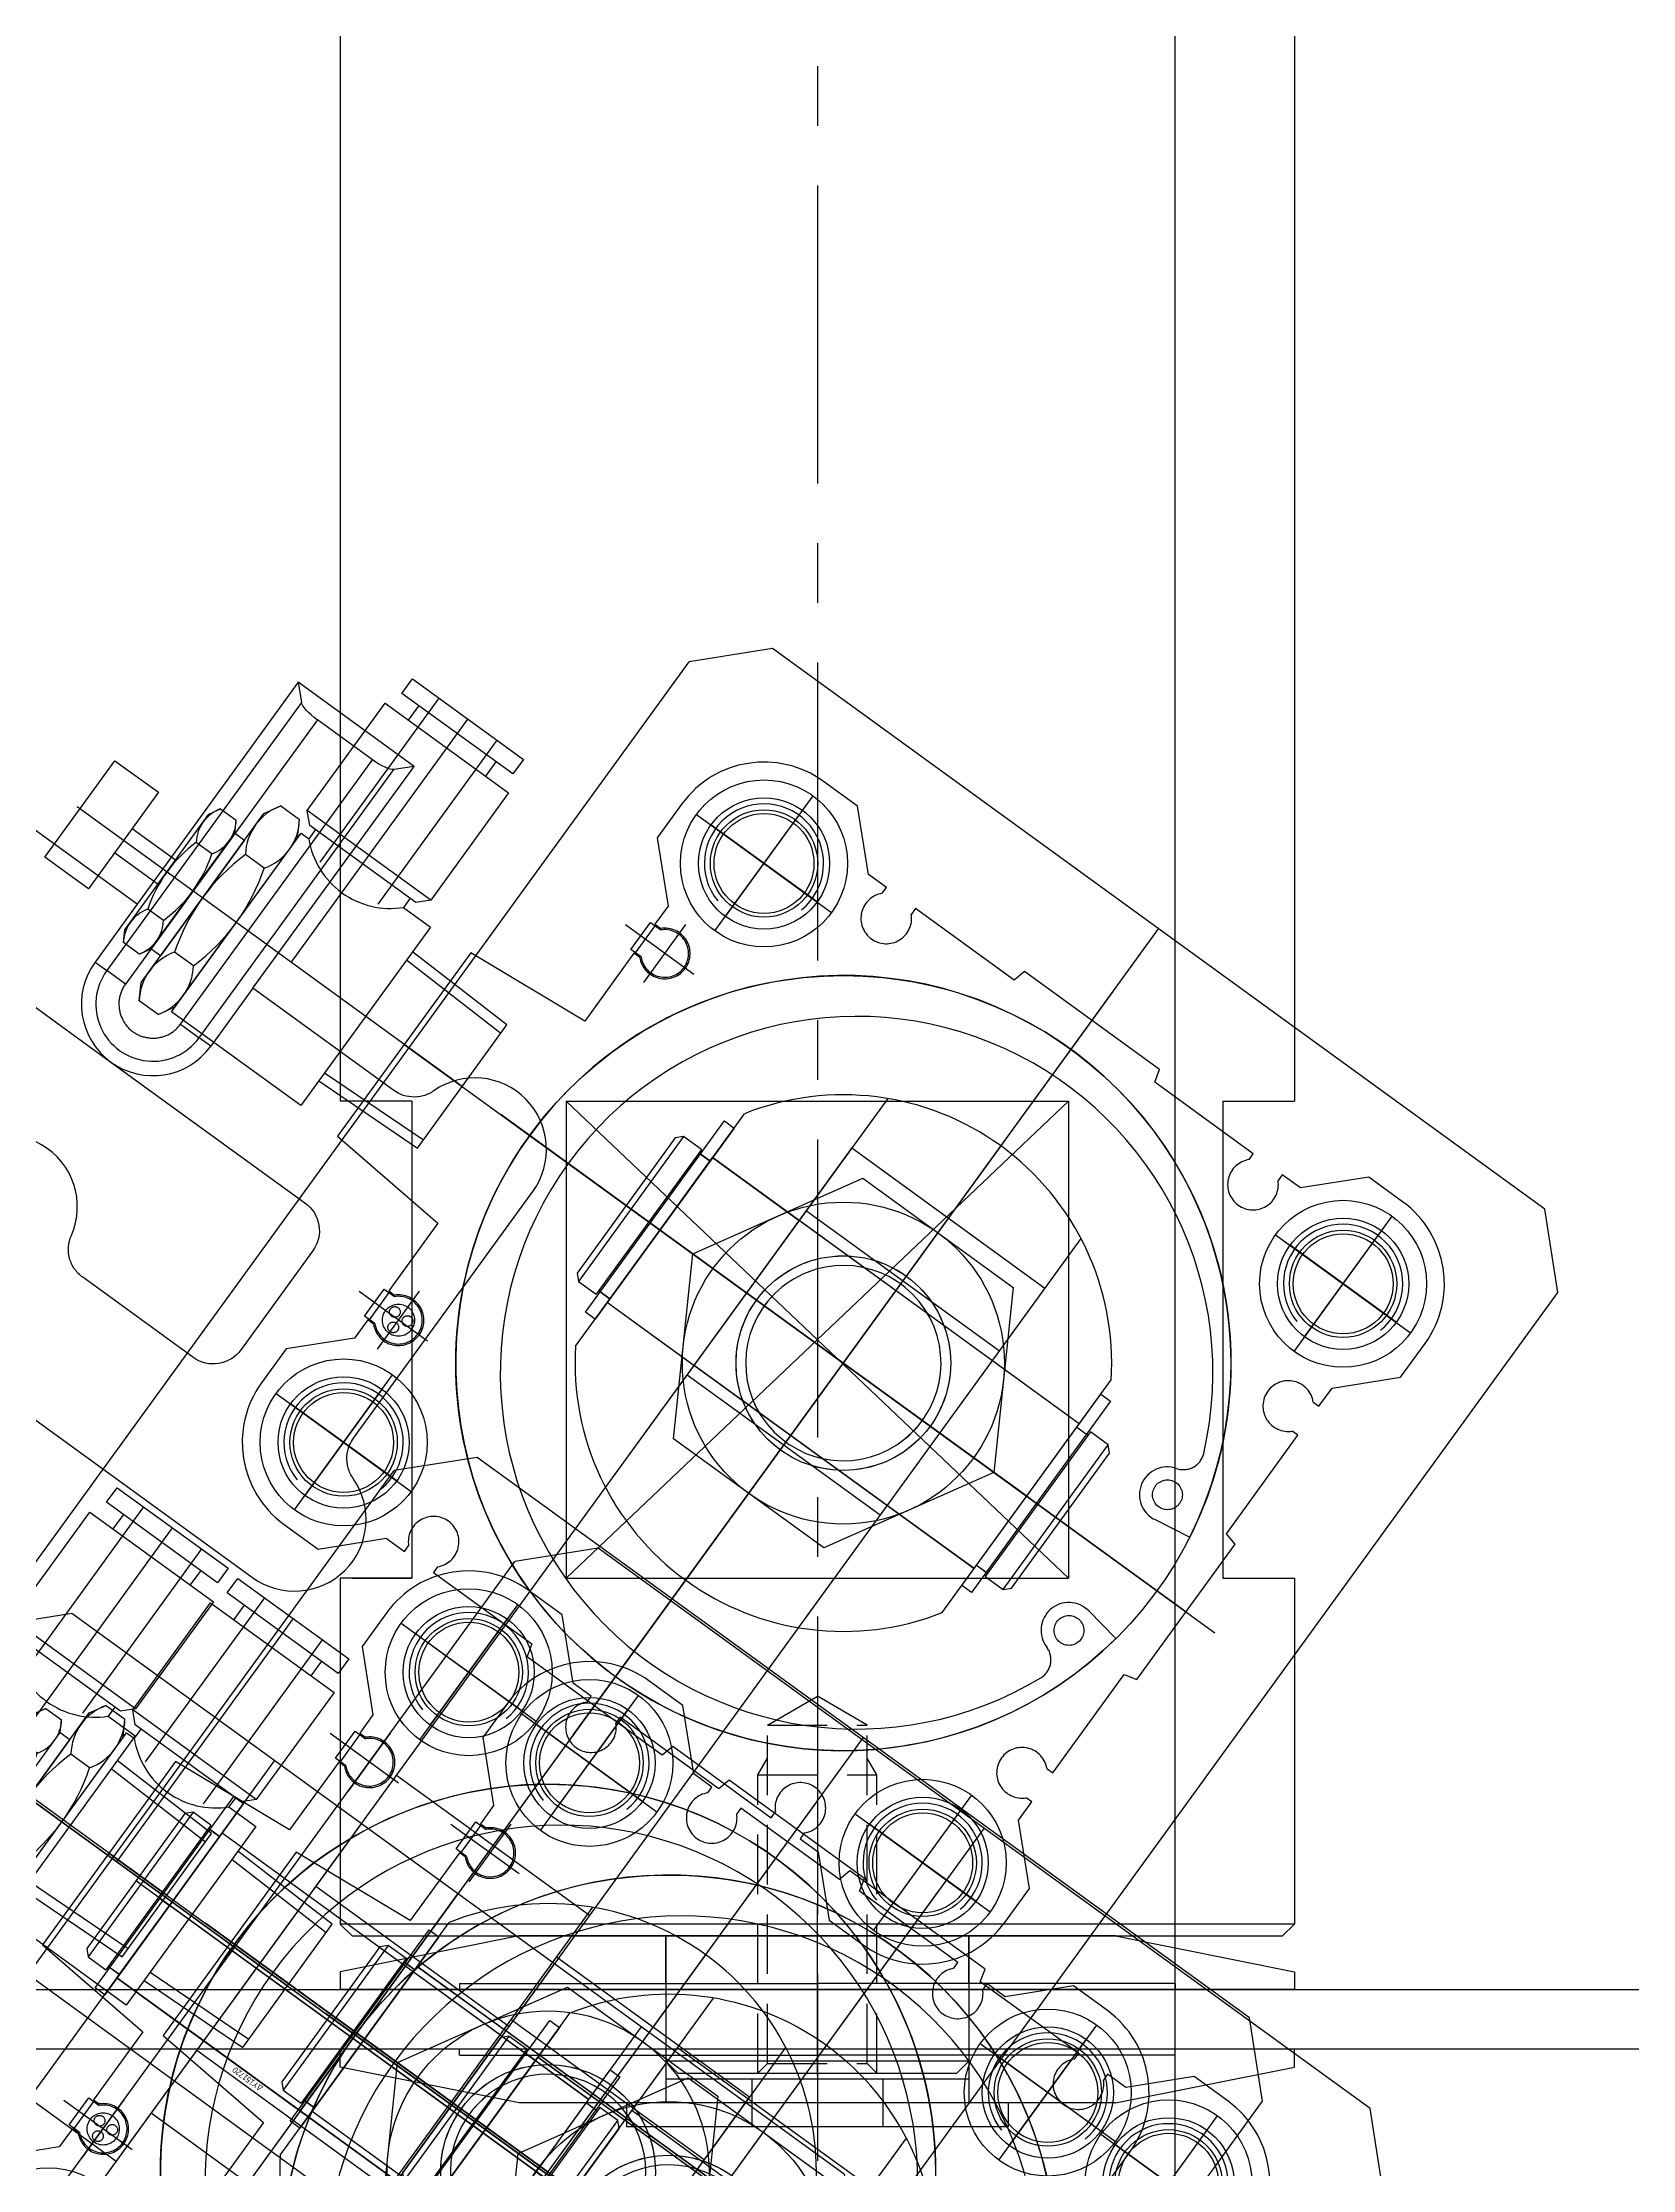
# Model space of a CAD drawing. Header units: millimetres. Extents: x 10462777 to 22643323, y 453826 to 1389191.
# Drawn here: x 11278903.8 to 11279037.1, y 585178.3 to 585356.7 of the extents above; entities that cross this region are included whole.
import ezdxf

# ---------------------------------------------------------------- set-up
doc = ezdxf.new("R2010")
doc.units = ezdxf.units.MM
doc.header["$LTSCALE"] = 200
doc.header["$MEASUREMENT"] = 0
for name, pattern in [('CENTER', [2, 1.25, -0.25, 0.25, -0.25]), ('HIDDEN', [3.75, 2.5, -1.25]), ('PHANTOM', [2.5, 1.25, -0.25, 0.25, -0.25, 0.25, -0.25]), ('PHANTOM2', [31.75, 15.875, -3.175, 3.175, -3.175, 3.175, -3.175])]:
    doc.linetypes.add(name, pattern=pattern)
doc.layers.get('0').update_dxf_attribs({"linetype": 'CONTINUOUS'})
for name, color, linetype in [('1', 1, 'CENTER'), ('5', 4, 'CONTINUOUS'), ('BOM-T', 4, 'CONTINUOUS'), ('CENTER', 1, 'CONTINUOUS'), ('CL', 3, 'CONTINUOUS'), ('DR1501-002-005-002', 7, 'CONTINUOUS'), ('HL', 2, 'HIDDEN'), ('THIN', 3, 'CONTINUOUS'), ('V', 6, 'PHANTOM2')]:
    doc.layers.add(name, color=color, linetype=linetype)
doc.layers.add('LAYOUT', color=8, linetype='CONTINUOUS', lineweight=25)
doc.styles.get("Standard").update_dxf_attribs({"font": 'SYMBOL'})

# ---------------------------------------------------------------- blocks, each defined once
blk = doc.blocks.new('A$C321A0869')
at = {"layer": '1', "color": 155, "linetype": 'Continuous'}
for p, q in [((277, 469.36), (265, 469.36)), ((265, 469.36), (265, 446.36)), ((265, 469.36), (266.21, 468.15)), ((277, 469.36), (275.79, 468.15)), ((277, 446.36), (277, 469.36)), ((266.21, 468.15), (266.21, 440.36)), ((273.86, 467.76), (268.14, 467.76)), ((268.14, 467.76), (268.14, 440.36)), ((273.86, 440.36), (273.86, 467.76)), ((275.79, 440.36), (275.79, 468.15)), ((265, 446.36), (247, 446.36)), ((265, 446.36), (265, 440.36)), ((291.59, 446.36), (277, 446.36)), ((277, 446.36), (277, 440.36)), ((306, 420.78), (306, 446.36)), ((265, 440.36), (266.21, 440.36)), ((268.14, 440.36), (266.21, 440.36)), ((273.86, 440.36), (275.79, 440.36)), ((277, 440.36), (275.79, 440.36)), ((247, 434.36), (271, 434.36)), ((271, 434.36), (291.1, 434.36)), ((294, 431.47), (294, 421.26)), ((291.1, 418.36), (279.69, 418.36)), ((279.9, 406.36), (306, 406.36)), ((436.1, 380.36), (281.83, 380.36)), ((103.9, 368.36), (436.1, 368.36))]:
    blk.add_line(p, q, dxfattribs=at)
for centre, radius, start, end in [((300, 446.36), 6, 0, 160.9935), ((271, 440.36), 6, 180, 270), ((271, 440.36), 4.79, 180, 0), ((271, 440.36), 6, 270, 360), ((271, 419.36), 6, 12.315, 180), ((306, 412.36), 6, 270, 70.9935)]:
    blk.add_arc(centre, radius, start, end, dxfattribs=at)
at = {"layer": '1', "color": 155, "linetype": 'Continuous', "extrusion": (0, 0, -1)}
for centre, major_axis, ratio, start_param, end_param in [((268.14, 468.29), (-2, 0), 0.267949, 4.712389, 6.021386), ((273.86, 468.29), (-2, 0), 0.267949, 3.403392, 4.712389), ((290.89, 431.26), (-2.27, -2.27), 0.935113, 2.389713, 3.893472), ((290.89, 421.47), (-2.27, 2.27), 0.935113, 2.389713, 3.893472)]:
    blk.add_ellipse(centre, major_axis=major_axis, ratio=ratio, start_param=start_param, end_param=end_param, dxfattribs=at)
at = {"layer": '1', "color": 155, "linetype": 'Continuous'}
for points, knots in [([(294.33, 448.32), (294.22, 448.01), (294.06, 447.72), (293.66, 447.2), (293.41, 446.98), (292.86, 446.64), (292.56, 446.51), (292.03, 446.39), (291.81, 446.36), (291.59, 446.36)], [0, 0, 0, 0, 0.273219, 0.273219, 0.54684, 0.54684, 0.815385, 0.815385, 1, 1, 1, 1]), ([(279.69, 418.36), (279.37, 418.36), (279.04, 418.42), (278.42, 418.63), (278.12, 418.8), (277.62, 419.2), (277.4, 419.45), (277.06, 420), (276.93, 420.32), (276.86, 420.64)], [0, 0, 0, 0, 0.250204, 0.250204, 0.50087, 0.50087, 0.745595, 0.745595, 1, 1, 1, 1]), ([(307.95, 418.04), (307.65, 418.14), (307.35, 418.3), (306.84, 418.71), (306.62, 418.95), (306.27, 419.5), (306.15, 419.8), (306.02, 420.33), (306, 420.56), (306, 420.78)], [0, 0, 0, 0, 0.273219, 0.273219, 0.54684, 0.54684, 0.815385, 0.815385, 1, 1, 1, 1])]:
    blk.add_open_spline(points, degree=3, knots=knots, dxfattribs=at)
blk.add_open_spline([(268.14, 440.36), (268.14, 440.25), (268.16, 440.02), (268.22, 439.68), (268.32, 439.35), (268.46, 439.03), (268.64, 438.74), (268.86, 438.47), (269.1, 438.22), (269.37, 438.01), (269.67, 437.83), (269.98, 437.69), (270.31, 437.58), (270.65, 437.52), (271, 437.5), (271.35, 437.52), (271.69, 437.58), (272.02, 437.69), (272.33, 437.83), (272.63, 438.01), (272.9, 438.22), (273.14, 438.47), (273.36, 438.74), (273.54, 439.03), (273.68, 439.35), (273.78, 439.68), (273.84, 440.02), (273.86, 440.25), (273.86, 440.36)], degree=3, dxfattribs=at)
blk = doc.blocks.new('A$C381A53E2')
at = {"layer": 'V'}
for p, q in [((38.5, 78), (38.5, 117.9)), ((37.25, 113.1), (37.25, 108.6)), ((39.75, 113.1), (39.75, 108.6)), ((35.04, 106.44), (35.04, 108.06)), ((41.96, 106.44), (41.96, 108.06)), ((33.45, 102.18), (33.45, 104.12)), ((43.55, 102.18), (43.55, 104.12)), ((49.6, 89.3), (49.6, 102.1)), ((48.7, 100.6), (47.75, 100.6)), ((63.7, 98.7), (46.7, 98.7)), ((62.2, 99.7), (60.7, 99.7)), ((38.5, 95.7), (63.7, 95.7)), ((63.7, 92.7), (46.7, 92.7)), ((62.2, 91.7), (60.7, 91.7)), ((48.7, 90.8), (47.75, 90.8)), ((32.65, 88), (32.97, 78)), ((44.35, 88), (44.03, 78)), ((38.5, 84), (38.5, 0)), ((8.5, 75.5), (8.5, 61.5)), ((68.5, 75.5), (68.5, 61.5)), ((8.5, 73.5), (8.5, 63.5)), ((19.5, 67.8), (19.5, 74.88)), ((57.5, 67.8), (57.5, 74.88)), ((68.5, 73.5), (68.5, 63.5)), ((18.1, 72.8), (20.9, 72.8)), ((56.1, 72.8), (58.9, 72.8)), ((16.5, 70.8), (22.5, 70.8)), ((54.5, 70.8), (60.5, 70.8)), ((1.5, 68.5), (15.5, 68.5)), ((3.5, 68.5), (13.5, 68.5)), ((61.5, 68.5), (75.5, 68.5)), ((63.5, 68.5), (73.5, 68.5)), ((0, 38.5), (77, 38.5)), ((8.5, 15.5), (8.5, 1.5)), ((68.5, 15.5), (68.5, 1.5)), ((8.5, 13.5), (8.5, 3.5)), ((68.5, 13.5), (68.5, 3.5)), ((1.5, 8.5), (15.5, 8.5)), ((3.5, 8.5), (13.5, 8.5)), ((61.5, 8.5), (75.5, 8.5)), ((63.5, 8.5), (73.5, 8.5))]:
    blk.add_line(p, q, dxfattribs=at)
for points in [[(33.5, 113.1), (33.5, 117.6), (43.5, 117.6), (43.5, 113.1)], [(32.5, 104.9), (32.5, 105.9), (44.5, 105.9), (44.5, 104.9)], [(49.6, 89.3), (48.7, 90.2), (48.7, 101.2), (49.6, 102.1), (60.7, 102.1), (60.7, 102.1), (60.7, 89.3), (60.7, 89.3)], [(62.2, 89.95), (62.2, 101.45), (63.7, 101.45), (63.7, 89.95)]]:
    blk.add_lwpolyline(points, close=True, dxfattribs=at)
for points in [[(35.04, 106.44, -0.309401), (31.57, 106.44), (31.57, 108.06, -0.309401), (35.04, 108.06, -0.154701), (41.96, 108.06, -0.309401), (45.43, 108.06), (45.43, 106.44, -0.309401), (41.96, 106.44, -0.154701)], [(33.45, 102.18, -0.309401), (28.4, 102.18), (28.4, 104.12, -0.309401), (33.45, 104.12, -0.154701), (43.55, 104.12, -0.309401), (48.6, 104.12), (48.6, 102.18, -0.309401), (43.55, 102.18, -0.154701)], [(29.25, 88), (29.25, 101.4), (47.75, 101.4), (47.75, 100.6, 0.414214), (47.75, 90.8), (47.75, 88)], [(74, 45.5), (72.9, 45.79), (72.9, 56), (72.3, 56, -2.42), (72.3, 59), (72.9, 59), (72.9, 60.88), (77, 64.98), (77, 68.5, 0.414), (68.5, 77), (64.98, 77), (60.88, 72.9), (59, 72.9), (59, 72.3, -2.42), (56, 72.3), (56, 72.9), (48.97, 72.9), (48, 84), (29, 84), (28.03, 72.9), (21, 72.9), (21, 72.3, -2.42), (18, 72.3), (18, 72.9), (16.12, 72.9), (12.02, 77), (8.5, 77, 0.414), (0, 68.5), (0, 64.98), (4.1, 60.88), (4.1, 59), (4.69, 59, -2.42), (4.69, 56), (4.1, 56), (4.1, 45.79), (3, 45.5), (3, 31.5), (4.1, 31.2), (4.1, 21), (4.69, 21, -2.42), (4.69, 18), (4.1, 18), (4.1, 16.12), (0, 12.02), (0, 8.5, 0.414), (8.5, 0), (12.02, 0), (16.12, 4.1), (18, 4.1), (18, 4.69, -2.42), (21, 4.69), (21, 4.1), (31.2, 4.1), (31.5, 3), (45.5, 3), (45.79, 4.1), (56, 4.1), (56, 4.69, -2.42), (59, 4.69), (59, 4.1), (60.88, 4.1), (64.98, 0), (68.5, 0, 0.414), (77, 8.5), (77, 12.02), (72.9, 16.12), (72.9, 18), (72.3, 18, -2.42), (72.3, 21), (72.9, 21), (72.9, 31.2), (74, 31.5), (74, 45.5)], [(20.9, 73.3), (20.9, 72.23, -2.448776), (18.1, 72.23), (18.1, 73.3)], [(58.9, 73.3), (58.9, 72.23, -2.448776), (56.1, 72.23), (56.1, 73.3)], [(43.76, 6.43, 0.922), (38.5, 71, 0.922), (33.24, 6.43), (33.77, 9.64, 0.944), (29.24, 10.7, -0.446), (26.88, 9.6, -0.818), (38.5, 67, -0.818), (50.12, 9.6, -0.446), (47.76, 10.7, 0.944), (43.23, 9.64)]]:
    blk.add_lwpolyline(points, format="xyb", close=True, dxfattribs=at)
for points in [[(31.57, 108.06), (32.5, 108.6), (44.5, 108.6), (45.43, 108.06)], [(31.57, 106.44), (32.5, 105.9), (44.5, 105.9), (45.43, 106.44)], [(28.4, 104.12), (29.75, 104.9), (47.25, 104.9), (48.6, 104.12)], [(28.4, 102.18), (29.75, 101.4), (47.25, 101.4), (48.6, 102.18)], [(31.8, 88), (32.11, 78), (44.89, 78), (45.2, 88)], [(25, 30.71), (25, 46.29), (38.5, 54.09), (52, 46.29), (52, 30.71), (38.5, 22.91), (25, 30.71)]]:
    blk.add_lwpolyline(points, dxfattribs=at)
for centre, radius in [((8.5, 68.5), 7), ((68.5, 68.5), 7), ((8.5, 68.5), 4.5), ((8.5, 68.5), 4.19), ((19.5, 70.8), 1.35), ((19.88, 71.45), 0.45), ((68.5, 68.5), 4.5), ((68.5, 68.5), 4.19), ((38.5, 38.5), 32.5), ((18.75, 70.8), 0.45), ((19.88, 70.15), 0.45), ((38.5, 38.5), 13.5), ((38.5, 38.5), 9), ((8.5, 8.5), 7), ((68.5, 8.5), 7), ((8.5, 8.5), 4.5), ((8.5, 8.5), 4.19), ((68.5, 8.5), 4.5), ((68.5, 8.5), 4.19), ((31.47, 10.02), 1.25), ((45.53, 10.02), 1.25)]:
    blk.add_circle(centre, radius, dxfattribs=at)
for centre, radius in [((8.5, 68.5), 5), ((68.5, 68.5), 5), ((38.5, 38.5), 8.19), ((8.5, 8.5), 5), ((68.5, 8.5), 5)]:
    blk.add_arc(centre, radius, 255, 165, dxfattribs=at)
blk = doc.blocks.new('A$C1DFB16BD')
at = {"layer": 'CL'}
for p, q in [((22.5, 0), (22.5, 38)), ((0, 19), (45, 19))]:
    blk.add_line(p, q, dxfattribs=at)
at = {"layer": 'DR1501-002-005-002'}
for p, q in [((10.45, 38), (34.55, 38)), ((2.34, 29), (42.66, 29)), ((2.34, 9), (42.66, 9)), ((10.45, 0), (34.55, 0))]:
    blk.add_line(p, q, dxfattribs=at)
blk.add_circle((22.5, 19), 9, dxfattribs=at)
for start, end in [(122.3875, 237.6125), (302.3875, 57.6125)]:
    blk.add_arc((22.5, 19), 22.5, start, end, dxfattribs=at)
at = {"layer": 'HL'}
for p, q in [((15, 38), (15, 29)), ((30, 38), (30, 29)), ((15, 0), (15, 9)), ((30, 0), (30, 9))]:
    blk.add_line(p, q, dxfattribs=at)
at = {"layer": 'THIN'}
blk.add_arc((22.5, 19), 8.19, 75, 345, dxfattribs=at)
blk = doc.blocks.new('A$C3D036A4C')
at = {"layer": 'DR1501-002-005-002'}
h = blk.add_hatch(color=256, dxfattribs=at)
h.dxf.hatch_style = 1
h.paths.add_polyline_path([(20, 65), (20, 63.5, -0.414214), (23.5, 60), (25, 60, 0.414214)])
h.paths.add_polyline_path([(20, 63.5), (20, 60), (23.5, 60, 0.414214)], flags=17)
h.paths.add_polyline_path([(20, 60), (16.5, 60, 0.414214), (20, 56.5)], flags=17)
h.paths.add_polyline_path([(16.5, 60), (15, 60, 0.414214), (20, 55), (20, 56.5, -0.414214)])
h = blk.add_hatch(color=256, dxfattribs=at)
h.dxf.hatch_style = 1
h.paths.add_polyline_path([(20, 35), (20, 33.5, -0.414214), (23.5, 30), (25, 30, 0.414214)])
h.paths.add_polyline_path([(20, 33.5), (20, 30), (23.5, 30, 0.414214)], flags=17)
h.paths.add_polyline_path([(20, 30), (16.5, 30, 0.414214), (20, 26.5)], flags=17)
h.paths.add_polyline_path([(16.5, 30), (15, 30, 0.414214), (20, 25), (20, 26.5, -0.414214)])
at = {"layer": 'CL'}
for p, q in [((20, 8.5), (20, 81.5)), ((13.5, 75), (26.5, 75)), ((85, 26), (85, 64)), ((15, 60), (25, 60)), ((0, 45), (100, 45)), ((15, 30), (25, 30)), ((13.5, 15), (26.5, 15))]:
    blk.add_line(p, q, dxfattribs=at)
at = {"layer": 'DR1501-002-005-002'}
for p, q in [((5, 90), (0, 85)), ((5, 90), (95, 90)), ((100, 85), (95, 90)), ((0, 5), (0, 85)), ((100, 5), (100, 85)), ((60, 26), (60, 64)), ((60, 64), (100, 64)), ((60, 55), (100, 55)), ((60, 35), (100, 35)), ((60, 26), (100, 26)), ((5, 0), (0, 5)), ((100, 5), (95, 0)), ((5, 0), (95, 0))]:
    blk.add_line(p, q, dxfattribs=at)
for centre, radius in [((20, 75), 6.5), ((20, 60), 3.5), ((20, 30), 3.5), ((20, 15), 6.5)]:
    blk.add_circle(centre, radius, dxfattribs=at)
at = {"layer": 'HL'}
for p, q in [((77.5, 55), (77.5, 64)), ((92.5, 55), (92.5, 64)), ((77.5, 35), (77.5, 26)), ((92.5, 35), (92.5, 26))]:
    blk.add_line(p, q, dxfattribs=at)
for centre in [(20, 60), (20, 30)]:
    blk.add_circle(centre, 5, dxfattribs=at)
blk = doc.blocks.new('A$C148D47CC')
at = {"layer": '5'}
for p, q in [((82.5, 0), (82.5, 20)), ((97.5, 0), (97.5, 20)), ((152.5, 0), (152.5, 20)), ((167.5, 0), (167.5, 20))]:
    blk.add_line(p, q, dxfattribs=at)
at = {"layer": 'CL'}
for p, q in [((90, 0), (90, 20)), ((160, 0), (160, 20)), ((10, 4.5), (10, 15.5)), ((0, 10), (175, 10))]:
    blk.add_line(p, q, dxfattribs=at)
at = {"layer": 'DR1501-002-005-002'}
for p, q in [((0, 0), (0, 20)), ((0, 20), (175, 20)), ((20, 0), (20, 20)), ((75, 0), (75, 20)), ((110, 0), (110, 20)), ((175, 0), (175, 20)), ((0, 0), (175, 0))]:
    blk.add_line(p, q, dxfattribs=at)
blk.add_circle((10, 10), 3.3, dxfattribs=at)
at = {"layer": 'HL'}
for p, q in [((81.5, 0), (81.5, 20)), ((98.5, 0), (98.5, 20)), ((151.5, 0), (151.5, 20)), ((168.5, 0), (168.5, 20))]:
    blk.add_line(p, q, dxfattribs=at)
blk.add_circle((10, 10), 5.5, dxfattribs=at)
blk = doc.blocks.new('A$C69DB7109')
at = {"layer": '5'}
for p, q in [((7.5, -55), (7.5, -35)), ((22.5, -55), (22.5, -35))]:
    blk.add_line(p, q, dxfattribs=at)
at = {"layer": 'CL'}
for p, q in [((55, -20.5), (55, -9.5)), ((85, -80.5), (85, -9.5)), ((115, -20.5), (115, -9.5)), ((49.5, -15), (60.5, -15)), ((109.5, -15), (120.5, -15)), ((15, -55), (15, -35)), ((-10, -45), (130, -45)), ((55, -80.5), (55, -69.5)), ((115, -80.5), (115, -69.5)), ((49.5, -75), (60.5, -75)), ((109.5, -75), (120.5, -75))]:
    blk.add_line(p, q, dxfattribs=at)
at = {"layer": 'DR1501-002-005-002'}
for p, q in [((0, 0), (-5, -5)), ((0, 0), (125, 0)), ((130, -5), (125, 0)), ((-5, -35), (-5, -5)), ((130, -85), (130, -5)), ((-5, -35), (30, -35)), ((0, -55), (0, -35)), ((30, -55), (30, -35)), ((-5, -55), (30, -55)), ((-5, -85), (-5, -55)), ((0, -90), (-5, -85)), ((125, -90), (130, -85)), ((0, -90), (125, -90))]:
    blk.add_line(p, q, dxfattribs=at)
for centre in [(55, -15), (115, -15), (55, -75), (115, -75)]:
    blk.add_circle(centre, 5.5, dxfattribs=at)
at = {"layer": 'HL'}
for p, q in [((6.5, -55), (6.5, -35)), ((23.5, -55), (23.5, -35))]:
    blk.add_line(p, q, dxfattribs=at)
at = {"layer": 'DR1501-002-005-002', "oblique": 8, "width": 0.85}
blk.add_text('DU151720', height=0.5, rotation=90, dxfattribs=at).set_placement((7.31, -41.32))
blk = doc.blocks.new('A$C46232C3D')
at = {"layer": 'CENTER'}
for p, q in [((3.5, 7.5), (2.35, 7.5)), ((41.5, 7.5), (42.65, 7.5))]:
    blk.add_line(p, q, dxfattribs=at)
at = {"layer": 'CL'}
for p, q in [((22.5, 15), (22.5, 0)), ((0, 7.5), (45, 7.5))]:
    blk.add_line(p, q, dxfattribs=at)
at = {"layer": 'DR1501-002-005-002'}
for p, q in [((0.5, 15), (0, 14.5)), ((0, 14.5), (0, 0.5)), ((2.35, 15), (0.5, 15)), ((0.5, 15), (0.5, 0)), ((2.35, 0), (2.35, 15)), ((3.5, 14.65), (2.35, 14.65)), ((41.5, 15), (3.5, 15)), ((3.5, 15), (3.5, 0)), ((3.5, 15), (3.5, 0)), ((41.5, 15), (41.5, 0)), ((41.5, 15), (41.5, 0)), ((41.5, 14.65), (42.65, 14.65)), ((44.5, 15), (42.65, 15)), ((42.65, 0), (42.65, 15)), ((45, 14.5), (44.5, 15)), ((44.5, 0), (44.5, 15)), ((45, 0.5), (45, 14.5)), ((0, 0.5), (0.5, 0)), ((3.5, 0.35), (2.35, 0.35)), ((41.5, 0.35), (42.65, 0.35)), ((44.5, 0), (45, 0.5)), ((0.5, 0), (2.35, 0)), ((3.5, 0), (41.5, 0)), ((42.65, 0), (44.5, 0))]:
    blk.add_line(p, q, dxfattribs=at)
blk = doc.blocks.new('A$C212748E0')
at = {"layer": 'CENTER'}
blk.add_line((9.25, 1), (9.25, 0), dxfattribs=at)
at = {"layer": 'DR1501-002-005-002'}
for p, q in [((0, 1), (19.82, 1)), ((0, 0), (0, 1)), ((2.1, 1), (2.1, 0)), ((16.4, 1), (16.4, 0)), ((19.82, 1), (19.82, 0)), ((19.82, 0), (0, 0))]:
    blk.add_line(p, q, dxfattribs=at)
blk = doc.blocks.new('A$C1D410D33')
at = {"layer": 'DR1501-002-005-002', "rotation": 90}
blk.add_blockref('A$C46232C3D', (16.75, 0), dxfattribs=at)
at = {"layer": 'DR1501-002-005-002'}
for p in [(0, 41.5), (0, 2.5)]:
    blk.add_blockref('A$C212748E0', p, dxfattribs=at)
blk = doc.blocks.new('A$C59BF75ED')
at = {"layer": 'CL'}
blk.add_line((30, 45), (230, 45), dxfattribs=at)
at = {"layer": 'DR1501-002-005-002'}
for name, p in [('A$C381A53E2', (146.5, 6.5)), ('A$C3D036A4C', (30, 0)), ('A$C69DB7109', (100, 90)), ('A$C1D410D33', (105.75, 22.5)), ('A$C1D410D33', (175.75, 22.5)), ('A$C1DFB16BD', (162.5, 26)), ('A$C148D47CC', (25, 35))]:
    blk.add_blockref(name, p, dxfattribs=at)
blk = doc.blocks.new('A$C01323151')
at = {"layer": 'DR1501-002-005-002', "rotation": 90.00000000000004}
blk.add_blockref('A$C59BF75ED', (444.4, 152.37), dxfattribs=at)
blk = doc.blocks.new('A$C6B1410A9')
at = {"layer": 'DR1501-002-005-002', "rotation": 90.00000000000004}
blk.add_blockref('A$C59BF75ED', (414.4, 149.99), dxfattribs=at)
blk = doc.blocks.new('A$C256B494F')
at = {"layer": 'DR1501-002-005-002', "rotation": 90.00000000000004}
blk.add_blockref('A$C59BF75ED', (468.43, 219.01, -10.03), dxfattribs=at)
blk = doc.blocks.new('A$C1F8A417F')
at = {"ltscale": 10}
for name, p in [('A$C256B494F', (1576.88, 789.02, 10.03)), ('A$C6B1410A9', (1650.72, 788.61)), ('A$C01323151', (1633.38, 786.02))]:
    blk.add_blockref(name, p, dxfattribs=at)
at = {"layer": 'DR1501-002-005-002'}
blk.add_blockref('A$C321A0869', (1664.78, 743.02), dxfattribs=at)
blk = doc.blocks.new('A$C7DA30AB0')
at = {"layer": 'LAYOUT', "color": 6, "linetype": 'PHANTOM'}
blk.add_circle((3030.45, 3025.99, 0), 2693.02, dxfattribs=at)
blk = doc.blocks.new('A$C63FB58F8')
at = {"color": 0}
for p, q in [((4.47, 80), (2.97, 80)), ((2.97, 80), (2.97, 0)), ((7.47, 65), (4.47, 80)), ((3.47, 70), (2.97, 70)), ((3.47, 70), (3.47, 40)), ((7.47, 65), (7.47, 15, 0)), ((3.47, 52.7), (7.47, 52.7)), ((3.47, 10), (3.47, 40)), ((3.47, 27.3), (7.47, 27.3)), ((7.47, 15, 0), (4.47, 0)), ((3.47, 10), (2.97, 10)), ((4.47, 0), (2.97, 0))]:
    blk.add_line(p, q, dxfattribs=at)
at = {"color": 1, "linetype": 'CENTER', "ltscale": 0.5}
blk.add_line((0, 40), (10.1, 40), dxfattribs=at)
blk = doc.blocks.new('A$C043279D7')
at = {"color": 0}
for p, q in [((5, 32, 0), (7, 32, 0)), ((5, 32, 0), (5, 28.7, 0)), ((7, 32, 0), (7, 0, 0)), ((3, 28.7, 0), (3, 3.3, 0)), ((3, 28.7, 0), (5, 28.7, 0)), ((3, 21.5, 0), (7, 21.5, 0)), ((3, 10.5, 0), (7, 10.5, 0)), ((3, 3.3, 0), (5, 3.3, 0)), ((5, 3.3, 0), (5, 0, 0)), ((5, 0, 0), (7, 0, 0))]:
    blk.add_line(p, q, dxfattribs=at)
at = {"color": 1, "linetype": 'CENTER', "ltscale": 0.5}
blk.add_line((0, 16, 0), (9.85, 16, 0), dxfattribs=at)
blk = doc.blocks.new('A$C4A7C67FB')
at = {"elevation": 0}
blk.add_lwpolyline([(7.13, 305), (12.13, 305), (12.13, 0), (7.13, 0)], close=True, dxfattribs=at)
at = {"layer": '1'}
blk.add_line((14.31, 152.5, 0), (5.31, 152.5, 0), dxfattribs=at)
at = {"layer": 'BOM-T'}
for p, q in [((7.13, 165.2, 0), (12.13, 165.2, 0)), ((7.13, 139.8, 0), (12.13, 139.8, 0))]:
    blk.add_line(p, q, dxfattribs=at)
at = {"xscale": -1}
blk.add_blockref('A$C63FB58F8', (10.1, 112.5, 0), dxfattribs=at)
for name, p in [('A$C63FB58F8', (9.16, 112.5)), ('A$C043279D7', (11.63, 136.5, 0))]:
    blk.add_blockref(name, p)
blk = doc.blocks.new('A$C6F7E1649')
at = {"color": 0, "linetype": 'Continuous', "lineweight": -3, "ltscale": 10}
for p, q in [((657, 905, 0), (867.5, 905, 0)), ((867.5, 899, 0), (867.5, 905, 0)), ((907.5, 905, 0), (936.5, 905, 0)), ((907.5, 899, 0), (907.5, 905, 0)), ((937.5, 904, 0), (936.5, 905, 0)), ((936.5, 905, 0), (936.5, 825, 0)), ((937.5, 826, 0), (937.5, 904, 0)), ((867.5, 899, 0), (907.5, 899, 0)), ((867.5, 843.929), (867.5, 886.071, 0)), ((867.5, 886.071, 0), (907.5, 886.071, 0)), ((907.5, 843.929), (907.5, 886.071, 0)), ((937.5, 877.7, 0), (948, 877.7, 0)), ((949, 876.7, 0), (948, 877.7, 0)), ((948, 877.7, 0), (948, 852.3, 0)), ((949, 853.3, 0), (949, 876.7, 0)), ((948, 852.3, 0), (949, 853.3, 0)), ((937.5, 852.3, 0), (948, 852.3, 0)), ((867.5, 843.929, 0), (907.5, 843.929, 0)), ((867.5, 831, 0), (867.5, 831, 0)), ((867.5, 831, 0), (867.5, 825, 0)), ((867.5, 831, 0), (907.5, 831, 0)), ((907.5, 826, 0), (907.5, 831, 0)), ((907.5, 831, 0), (907.5, 825, 0)), ((937.5, 826, 0), (936.5, 825, 0)), ((657, 825, 0), (867.5, 825, 0)), ((907.5, 825, 0), (936.5, 825, 0))]:
    blk.add_line(p, q, dxfattribs=at)
at = {"color": 2, "linetype": 'Continuous', "lineweight": -3, "ltscale": 10}
for p, q in [((1330, 895, 0), (770, 895, 0)), ((867.5, 886.071, 0), (907.5, 843.929, 0)), ((867.5, 843.929, 0), (907.5, 886.071, 0))]:
    blk.add_line(p, q, dxfattribs=at)
at = {"color": 2, "linetype": 'HIDDEN', "ltscale": 0.01}
for p, q in [((919.812, 869.188, 0), (917.394, 865, 0)), ((919.812, 860.812, 0), (919.812, 869.188, 0)), ((948.188, 869.188, 0), (919.812, 869.188, 0)), ((924, 870, 0), (922.594, 869.188, 0)), ((924, 860, 0), (924, 870, 0)), ((949, 870, 0), (924, 870, 0)), ((949, 870, 0), (948.188, 869.188, 0)), ((948.188, 860.812, 0), (948.188, 869.188, 0)), ((919.812, 860.812, 0), (917.394, 865, 0)), ((948.188, 860.812, 0), (919.812, 860.812, 0)), ((924, 860, 0), (922.594, 860.812, 0)), ((949, 860, 0), (924, 860, 0)), ((949, 860, 0), (948.188, 860.812, 0))]:
    blk.add_line(p, q, dxfattribs=at)
at = {"color": 1, "linetype": 'CENTER', "ltscale": 0.1}
blk.add_line((30.708, 865, 0), (951, 865, 0), dxfattribs=at)
blk.add_blockref('A$C4A7C67FB', (934.867, 712.5, 0))

msp = doc.modelspace()

# ---------------------------------------------------------------- block references
at = {"ltscale": 10, "rotation": 324.019764306913}
msp.add_blockref('A$C1F8A417F', (11276651.31599, 585455.73383, 0), dxfattribs=at)

# ---------------------------------------------------------------- next in the draw order: block references
at = {"ltscale": 10}
msp.add_blockref('A$C7DA30AB0', (11276684.40366, 580408.4363, 0), dxfattribs=at)

# ---------------------------------------------------------------- next in the draw order: block references
at = {"ltscale": 10, "rotation": 270}
msp.add_blockref('A$C6F7E1649', (11278103.73988, 586135.42309, 0), dxfattribs=at)

doc.saveas('drawing.dxf')
